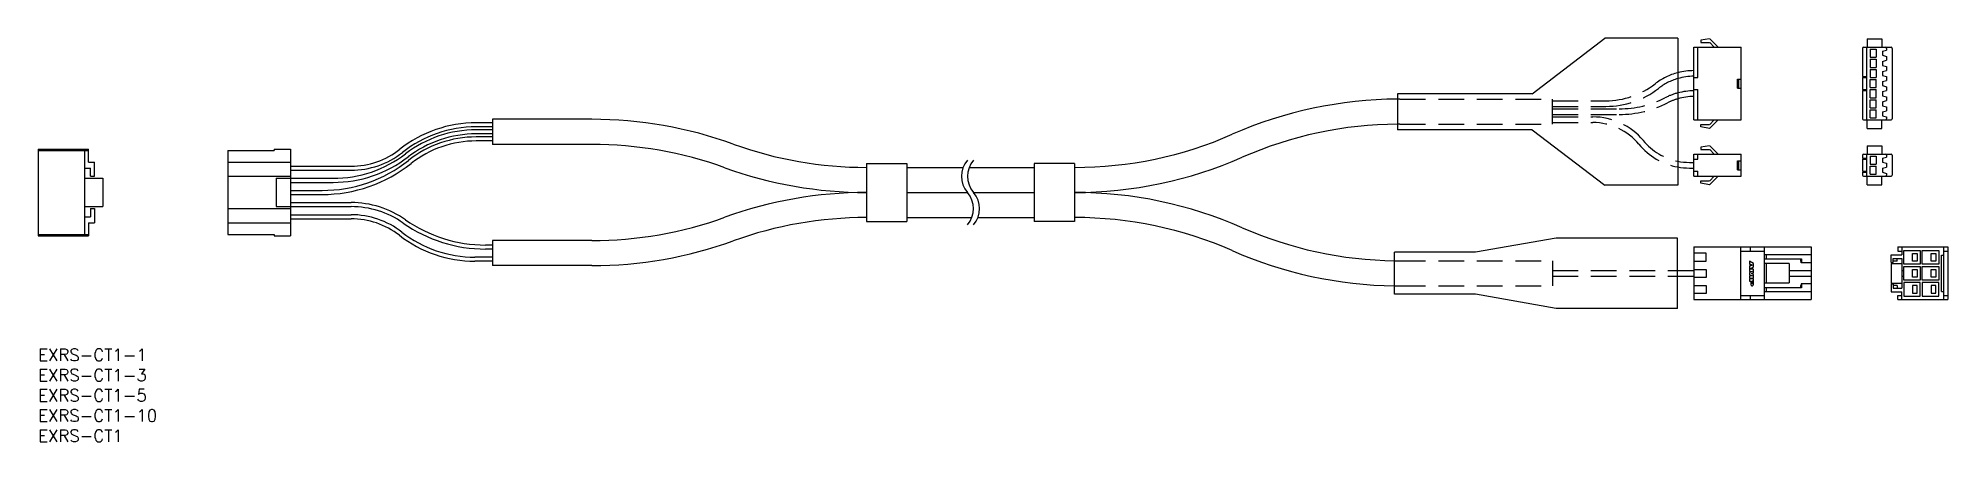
# Model space of a CAD drawing. Extents: x 0 to 472, y -23 to 77.
import ezdxf

# ---------------------------------------------------------------- set-up
doc = ezdxf.new("R2010")
doc.units = 0
doc.header["$LTSCALE"] = 0.5
doc.linetypes.add('DASHED', pattern=[19.05, 12.7, -6.35])
for name, color, linetype in [('MSM_CONTINUOUS', 7, 'CONTINUOUS'), ('MSM_DASHED', 4, 'DASHED'), ('MSM_NARROW', 5, 'CONTINUOUS'), ('MSM_PART_NUMBER', 7, 'CONTINUOUS')]:
    doc.layers.add(name, color=color, linetype=linetype)
doc.styles.get("Standard").update_dxf_attribs({"font": 'txt.shx', "height": 1, "bigfont": 'bigfont.shx'})

# ---------------------------------------------------------------- blocks, each defined once
blk = doc.blocks.new('*U4')
at = {"layer": 'MSM_PART_NUMBER'}
blk.add_text('EXRS-CT1-1', height=3, dxfattribs=at).set_placement((0, -3))
blk = doc.blocks.new('*U5')
at = {"layer": 'MSM_PART_NUMBER'}
blk.add_text('EXRS-CT1-3', height=3, dxfattribs=at).set_placement((0, -8))
blk = doc.blocks.new('*U6')
at = {"layer": 'MSM_PART_NUMBER'}
blk.add_text('EXRS-CT1-5', height=3, dxfattribs=at).set_placement((0, -13))
blk = doc.blocks.new('*U7')
at = {"layer": 'MSM_PART_NUMBER'}
blk.add_text('EXRS-CT1-10', height=3, dxfattribs=at).set_placement((0, -18))
blk = doc.blocks.new('*U8')
at = {"layer": 'MSM_PART_NUMBER'}
blk.add_text('EXRS-CT1', height=3, dxfattribs=at).set_placement((0, -23))

msp = doc.modelspace()

# ---------------------------------------------------------------- linework, layer by layer
at = {"layer": 'MSM_CONTINUOUS'}
for p, q in [((369.63, 63.15), (387.63, 76.88)), ((405.63, 76.88), (387.63, 76.88)), ((405.63, 76.88), (405.63, 40.52)), ((413.52, 76.73), (411.38, 76.35)), ((411.38, 76.36), (411.38, 75.78)), ((411.38, 75.78), (413.52, 75.78)), ((415.61, 74.65), (413.53, 76.73)), ((414.65, 74.65), (413.53, 75.78)), ((452.5, 76.73), (452.5, 74.65)), ((452.5, 76.73), (456.1, 76.73)), ((456.1, 76.73), (456.1, 74.65)), ((409.63, 56.65), (409.63, 74.65)), ((409.63, 74.65), (421.3, 74.65)), ((410.61, 67.15), (410.61, 74.65)), ((421.3, 56.65), (421.3, 74.65)), ((451.3, 74.35), (451.3, 67.4)), ((451.6, 74.65), (458.4, 74.65)), ((452.3, 74.35), (452.3, 56.95)), ((453.2, 74.15), (454.7, 74.15)), ((453.2, 74.15), (453.2, 72.15)), ((453.2, 72.15), (454.7, 72.15)), ((453.2, 71.65), (454.7, 71.65)), ((453.2, 71.65), (453.2, 69.65)), ((454.7, 74.15), (454.7, 72.15)), ((454.7, 71.65), (454.7, 69.65)), ((456.3, 73.65), (457.3, 73.92)), ((456.3, 73.65), (456.3, 72.65)), ((456.3, 72.65), (457.3, 72.38)), ((456.3, 71.15), (457.3, 71.42)), ((456.3, 71.15), (456.3, 70.15)), ((457.3, 74.35), (457.3, 73.92)), ((457.3, 72.38), (457.3, 71.42)), ((458.7, 74.35), (458.7, 56.95)), ((409.63, 67.15), (410.61, 67.15)), ((420.4, 66.77), (421.3, 66.77)), ((420.4, 64.52), (420.4, 66.77)), ((420.77, 64.52), (420.77, 66.77)), ((451.3, 67.4), (452.3, 67.4)), ((451.3, 67.15), (451.3, 64.15)), ((451.3, 67.15), (452.3, 67.15)), ((453.2, 69.65), (454.7, 69.65)), ((453.2, 69.15), (454.7, 69.15)), ((453.2, 69.15), (453.2, 67.15)), ((453.2, 67.15), (454.7, 67.15)), ((453.2, 64.65), (453.2, 66.65)), ((453.2, 66.65), (454.7, 66.65)), ((454.7, 69.15), (454.7, 67.15)), ((454.7, 64.65), (454.7, 66.65)), ((456.3, 70.15), (457.3, 69.88)), ((456.3, 68.65), (457.3, 68.92)), ((456.3, 68.65), (456.3, 67.65)), ((456.3, 67.65), (457.3, 67.38)), ((456.3, 66.15), (457.3, 66.42)), ((456.3, 66.15), (456.3, 65.15)), ((457.3, 69.88), (457.3, 68.92)), ((457.3, 67.38), (457.3, 66.42)), ((336.33, 63.15), (336.33, 54.24)), ((369.63, 63.15), (336.33, 63.15)), ((409.63, 64.15), (410.61, 64.15)), ((410.61, 56.65), (410.61, 64.15)), ((420.4, 64.52), (421.3, 64.52)), ((451.3, 64.15), (452.3, 64.15)), ((451.3, 63.9), (452.3, 63.9)), ((451.3, 63.9), (451.3, 56.95)), ((453.2, 64.65), (454.7, 64.65)), ((453.2, 62.15), (453.2, 64.15)), ((453.2, 64.15), (454.7, 64.15)), ((453.2, 62.15), (454.7, 62.15)), ((453.2, 59.65), (453.2, 61.65)), ((453.2, 61.65), (454.7, 61.65)), ((454.7, 62.15), (454.7, 64.15)), ((454.7, 59.65), (454.7, 61.65)), ((456.3, 65.15), (457.3, 64.88)), ((456.3, 63.65), (457.3, 63.92)), ((456.3, 63.65), (456.3, 62.65)), ((456.3, 62.65), (457.3, 62.38)), ((456.3, 61.15), (457.3, 61.42)), ((457.3, 64.88), (457.3, 63.92)), ((457.3, 62.38), (457.3, 61.42)), ((136.94, 56.8), (112.4, 56.8)), ((112.4, 56.8), (112.4, 50.6)), ((453.2, 59.65), (454.7, 59.65)), ((453.2, 57.15), (453.2, 59.15)), ((453.2, 59.15), (454.7, 59.15)), ((453.2, 57.15), (454.7, 57.15)), ((454.7, 57.15), (454.7, 59.15)), ((456.3, 61.15), (456.3, 60.15)), ((456.3, 60.15), (457.3, 59.88)), ((456.3, 58.65), (457.3, 58.92)), ((456.3, 58.65), (456.3, 57.65)), ((456.3, 57.65), (457.3, 57.38)), ((457.3, 59.88), (457.3, 58.92)), ((457.3, 57.38), (457.3, 56.95)), ((112.4, 55.95), (108.37, 55.95)), ((112.4, 54.95), (108.37, 54.95)), ((112.4, 54.2), (108.37, 54.2)), ((112.4, 53.2), (108.37, 53.2)), ((112.4, 52.45), (108.37, 52.45)), ((369.63, 54.24), (336.33, 54.24)), ((369.63, 54.24), (387.63, 40.52)), ((409.63, 56.65), (421.3, 56.65)), ((411.38, 55.53), (413.52, 55.53)), ((411.38, 54.94), (411.38, 55.53)), ((413.52, 54.57), (411.38, 54.94)), ((415.61, 56.65), (413.52, 54.57)), ((414.65, 56.65), (413.53, 55.52)), ((451.6, 56.65), (458.4, 56.65)), ((452.5, 54.57), (452.5, 56.65)), ((452.5, 54.57), (456.1, 54.57)), ((456.1, 54.57), (456.1, 56.65)), ((0, 49.4), (0, 28)), ((0, 49.4), (12.45, 49.4)), ((0, 49.1), (12.45, 49.1)), ((11.45, 49.1), (11.45, 28.3)), ((12.45, 46.2), (12.45, 49.4)), ((46.95, 49.1), (46.95, 28.3)), ((46.95, 49.1), (58.4, 49.1)), ((58.4, 49.4), (62.4, 49.4)), ((58.4, 49.4), (58.4, 49.1)), ((62.4, 49.4), (62.4, 28)), ((112.4, 51.45), (108.37, 51.45)), ((136.94, 50.6), (112.4, 50.6)), ((409.63, 42.7), (409.63, 48.2)), ((409.63, 48.2), (421.3, 48.2)), ((410.61, 46.95), (410.61, 48.2)), ((413.52, 50.28), (411.38, 49.9)), ((411.38, 49.91), (411.38, 49.32)), ((411.38, 49.32), (413.52, 49.32)), ((415.61, 48.2), (413.53, 50.28)), ((414.65, 48.2), (413.53, 49.33)), ((421.3, 42.7), (421.3, 48.2)), ((451.3, 47.9), (451.3, 47.2)), ((451.6, 48.2), (458.4, 48.2)), ((452.3, 47.9), (452.3, 43)), ((452.5, 50.28), (452.5, 48.2)), ((452.5, 50.28), (456.1, 50.28)), ((453.2, 47.7), (453.2, 45.7)), ((453.2, 47.7), (454.7, 47.7)), ((454.7, 47.7), (454.7, 45.7)), ((456.1, 50.28), (456.1, 48.2)), ((456.3, 47.2), (457.3, 47.47)), ((457.3, 47.9), (457.3, 47.47)), ((458.7, 47.9), (458.7, 43)), ((11.45, 44.7), (12.95, 44.7)), ((12.45, 46.2), (13.95, 46.2)), ((12.95, 42.7), (12.95, 44.7)), ((12.95, 42.7), (13.95, 42.7)), ((13.95, 42.7), (13.95, 46.2)), ((46.95, 46.2), (62.4, 46.2)), ((46.95, 42.7), (62.4, 42.7)), ((62.4, 45.2), (77.4, 45.2)), ((62.4, 44.2), (77.4, 44.2)), ((204.9, 45.9), (204.9, 31.5)), ((204.9, 45.9), (214.9, 45.9)), ((214.9, 45.9), (214.9, 31.5)), ((214.9, 44.9), (228.81, 44.9)), ((230.32, 44.9), (246.41, 44.9)), ((256.41, 45.9), (246.41, 45.9)), ((246.41, 45.9), (246.41, 31.5)), ((256.41, 45.9), (256.41, 31.5)), ((408.52, 46.15), (409.63, 46.15)), ((408.52, 44.75), (409.63, 44.75)), ((409.63, 46.95), (410.61, 46.95)), ((409.63, 43.95), (410.61, 43.95)), ((409.63, 42.7), (421.3, 42.7)), ((410.61, 42.7), (410.61, 43.95)), ((415.61, 42.7), (413.52, 40.62)), ((414.65, 42.7), (413.53, 41.57)), ((420.4, 44.32), (420.4, 46.57)), ((420.4, 46.57), (421.3, 46.57)), ((420.4, 44.32), (421.3, 44.32)), ((420.77, 44.32), (420.77, 46.57)), ((451.3, 47.2), (452.3, 47.2)), ((451.3, 46.95), (451.3, 43.95)), ((451.3, 46.95), (452.3, 46.95)), ((451.3, 43.95), (452.3, 43.95)), ((451.3, 43.7), (452.3, 43.7)), ((451.3, 43.7), (451.3, 43)), ((451.6, 42.7), (458.4, 42.7)), ((452.5, 40.62), (452.5, 42.7)), ((453.2, 45.7), (454.7, 45.7)), ((453.2, 43.2), (453.2, 45.2)), ((453.2, 45.2), (454.7, 45.2)), ((453.2, 43.2), (454.7, 43.2)), ((454.7, 43.2), (454.7, 45.2)), ((456.1, 40.62), (456.1, 42.7)), ((456.3, 47.2), (456.3, 46.2)), ((456.3, 46.2), (457.3, 45.93)), ((456.3, 44.7), (457.3, 44.97)), ((456.3, 44.7), (456.3, 43.7)), ((456.3, 43.7), (457.3, 43.43)), ((457.3, 45.93), (457.3, 44.97)), ((457.3, 43.43), (457.3, 43)), ((11.45, 42.2), (16, 42.2)), ((16, 42.2), (16, 35.2)), ((58.9, 42.2), (72.96, 42.2)), ((58.9, 42.2), (58.9, 35.2)), ((62.4, 41.2), (72.96, 41.2)), ((62.4, 39.2), (70.24, 39.2)), ((62.4, 38.2), (70.24, 38.2)), ((214.9, 38.7), (229.9, 38.7)), ((231.41, 38.7), (246.41, 38.7)), ((405.63, 40.52), (387.63, 40.52)), ((411.38, 41.57), (413.52, 41.57)), ((411.38, 40.99), (411.38, 41.57)), ((413.52, 40.62), (411.38, 40.99)), ((452.5, 40.62), (456.1, 40.62)), ((11.45, 35.2), (16, 35.2)), ((12.95, 34.7), (13.95, 34.7)), ((12.95, 34.7), (12.95, 32.7)), ((13.95, 34.7), (13.95, 31.2)), ((46.95, 34.7), (62.4, 34.7)), ((58.9, 35.2), (77.4, 35.2)), ((62.4, 36.2), (77.4, 36.2)), ((62.4, 33.2), (77.4, 33.2)), ((11.45, 32.7), (12.95, 32.7)), ((12.45, 31.2), (13.95, 31.2)), ((12.45, 31.2), (12.45, 28)), ((46.95, 31.2), (62.4, 31.2)), ((62.4, 32.2), (77.4, 32.2)), ((204.9, 31.5), (214.9, 31.5)), ((214.9, 32.5), (230.98, 32.5)), ((232.5, 32.5), (246.41, 32.5)), ((256.41, 31.5), (246.41, 31.5)), ((0, 28.3), (12.45, 28.3)), ((0, 28), (12.45, 28)), ((46.95, 28.3), (58.4, 28.3)), ((58.4, 28.3), (58.4, 28)), ((58.4, 28), (62.4, 28)), ((112.4, 25.7), (110.68, 25.7)), ((112.4, 24.7), (110.68, 24.7)), ((136.94, 26.8), (112.4, 26.8)), ((112.4, 26.8), (112.4, 20.6)), ((335.59, 13.5), (335.59, 23.9)), ((355.59, 23.9), (335.59, 23.9)), ((375.59, 27.4), (355.59, 23.9)), ((405.59, 27.4), (375.59, 27.4)), ((405.59, 10), (405.59, 27.4)), ((409.63, 25.21), (409.63, 12.19)), ((409.63, 25.21), (438.63, 25.21)), ((412.63, 23.68), (409.63, 23.68)), ((412.63, 21.68), (412.63, 23.68)), ((421.13, 25.21), (421.13, 12.19)), ((421.13, 24.21), (427.03, 24.21)), ((423.53, 25.21), (423.53, 24.21)), ((427.03, 25.21), (427.03, 12.19)), ((438.63, 25.21), (438.63, 12.19)), ((460.09, 25.21), (472.44, 25.21)), ((460.09, 25.21), (460.09, 24.21)), ((460.09, 24.21), (461.09, 24.21)), ((461.09, 25.21), (461.09, 23.3)), ((461.54, 20.98), (461.54, 24.33)), ((461.54, 24.33), (465.59, 24.33)), ((465.59, 24.33), (465.59, 20.98)), ((466.14, 24.33), (470.19, 24.33)), ((466.14, 20.98), (466.14, 24.33)), ((470.19, 24.33), (470.19, 20.98)), ((471.44, 12.19), (471.44, 25.21)), ((471.44, 24.21), (472.44, 24.21)), ((472.44, 25.21), (472.44, 12.19)), ((112.4, 22.7), (108.06, 22.7)), ((112.4, 21.7), (108.06, 21.7)), ((136.94, 20.6), (112.4, 20.6)), ((405.59, 19.4), (409.63, 19.4)), ((409.63, 21.68), (412.63, 21.68)), ((409.63, 19.68), (412.63, 19.68)), ((412.63, 19.68), (412.63, 17.68)), ((424.41, 21.12), (423.37, 21.7)), ((423.37, 21.7), (423.37, 21.05)), ((423.37, 21.05), (423.48, 20.99)), ((423.37, 21.05), (423.38, 21.05)), ((423.48, 20.47), (423.37, 20.41)), ((423.37, 20.41), (423.37, 19.76)), ((423.37, 20.41), (423.38, 20.41)), ((423.37, 19.76), (424.41, 20.34)), ((424.41, 19.73), (423.37, 19.73)), ((423.37, 19.73), (423.37, 19.16)), ((423.37, 19.16), (424.05, 19.16)), ((424.04, 19.16), (423.37, 18.87)), ((423.38, 21.7), (423.38, 21.05)), ((423.38, 21.05), (423.49, 20.99)), ((423.49, 20.47), (423.38, 20.41)), ((423.38, 20.41), (423.38, 19.76)), ((423.38, 19.73), (423.38, 19.16)), ((424.05, 19.16), (423.38, 18.87)), ((423.48, 20.99), (423.48, 20.47)), ((423.48, 20.99), (423.49, 20.99)), ((423.48, 20.47), (423.49, 20.47)), ((423.49, 20.99), (423.49, 20.47)), ((424.04, 20.73), (423.75, 20.87)), ((423.75, 20.87), (423.75, 20.87)), ((423.75, 20.87), (424.05, 20.73)), ((423.75, 20.87), (423.75, 20.59)), ((423.75, 20.59), (424.04, 20.73)), ((424.05, 20.73), (423.75, 20.59)), ((423.75, 20.59), (423.75, 20.59)), ((424.04, 20.73), (424.05, 20.73)), ((424.41, 20.34), (424.41, 21.12)), ((424.41, 18.82), (424.41, 19.73)), ((438.63, 23.23), (427.03, 23.23)), ((427.03, 22.32), (436.21, 22.32)), ((433.23, 21.1), (427.03, 21.1)), ((427.53, 23.23), (427.53, 22.32)), ((427.53, 21.1), (427.53, 16.3)), ((433.23, 21.1), (433.23, 16.3)), ((433.23, 19.4), (438.63, 19.4)), ((436.03, 22.32), (436.03, 21.67)), ((436.15, 21.67), (436.03, 21.67)), ((436.15, 21.27), (436.15, 21.67)), ((438.63, 21.27), (436.15, 21.27)), ((436.21, 22.32), (436.21, 21.27)), ((458.44, 23.3), (461.09, 23.3)), ((458.44, 21.34), (458.44, 23.3)), ((458.44, 21.34), (458.94, 21.34)), ((458.44, 21.14), (458.44, 16.25)), ((458.44, 21.14), (461.09, 21.14)), ((458.94, 21.34), (458.94, 22.39)), ((458.94, 22.39), (461.09, 22.39)), ((459.94, 21.74), (458.94, 21.74)), ((459.94, 21.74), (459.94, 22.39)), ((461.09, 22.39), (461.09, 15)), ((461.09, 19.4), (461.54, 19.4)), ((465.59, 20.98), (461.54, 20.98)), ((461.54, 20.37), (465.59, 20.37)), ((461.54, 17.02), (461.54, 20.37)), ((463.69, 21.71), (463.69, 23.61)), ((463.69, 23.61), (464.89, 23.61)), ((464.89, 21.71), (463.69, 21.71)), ((463.69, 19.65), (464.89, 19.65)), ((463.69, 17.75), (463.69, 19.65)), ((464.89, 23.61), (464.89, 21.71)), ((464.89, 19.65), (464.89, 17.75)), ((465.59, 20.37), (465.59, 17.02)), ((470.19, 20.98), (466.14, 20.98)), ((466.14, 17.02), (466.14, 20.37)), ((466.14, 20.37), (470.19, 20.37)), ((468.29, 23.61), (469.49, 23.61)), ((468.29, 21.71), (468.29, 23.61)), ((469.49, 21.71), (468.29, 21.71)), ((468.29, 17.75), (468.29, 19.65)), ((468.29, 19.65), (469.49, 19.65)), ((469.49, 23.61), (469.49, 21.71)), ((469.49, 19.65), (469.49, 17.75)), ((470.19, 20.37), (470.19, 17.02)), ((470.89, 14.19), (470.89, 23.21)), ((470.89, 23.21), (471.44, 23.21)), ((405.59, 18), (409.63, 18)), ((412.63, 17.68), (409.63, 17.68)), ((409.63, 15.72), (412.63, 15.72)), ((412.63, 15.72), (412.63, 13.72)), ((423.37, 18.87), (423.37, 18.34)), ((423.37, 18.87), (423.38, 18.87)), ((423.37, 18.34), (424.04, 18.06)), ((423.37, 18.34), (423.38, 18.34)), ((424.05, 18.06), (423.37, 18.06)), ((423.37, 18.06), (423.37, 17.49)), ((423.37, 17.49), (424.41, 17.49)), ((424.41, 17.33), (423.37, 17.33)), ((423.37, 17.33), (423.37, 16.76)), ((423.37, 16.76), (423.68, 16.76)), ((423.38, 18.87), (423.38, 18.34)), ((423.38, 18.34), (424.05, 18.06)), ((423.38, 18.06), (423.38, 17.49)), ((423.38, 17.33), (423.38, 16.76)), ((423.68, 16.76), (423.68, 16.27)), ((423.68, 16.76), (423.68, 16.27)), ((423.68, 16.27), (423.68, 16.27)), ((423.88, 18.61), (424.41, 18.82)), ((424.41, 18.39), (423.88, 18.61)), ((423.97, 16.76), (423.97, 16.27)), ((424.13, 16.76), (423.97, 16.76)), ((424.04, 16.2), (424.05, 16.2)), ((424.12, 16.27), (424.12, 16.76)), ((424.13, 16.27), (424.12, 16.27)), ((424.13, 16.76), (424.13, 16.27)), ((424.41, 17.49), (424.41, 18.39)), ((424.41, 16.27), (424.41, 17.33)), ((427.03, 16.3), (433.23, 16.3)), ((436.21, 15.07), (427.03, 15.07)), ((427.53, 15.07), (427.53, 14.17)), ((433.23, 18), (438.63, 18)), ((436.15, 15.72), (436.03, 15.72)), ((436.03, 15.72), (436.03, 15.07)), ((438.63, 16.12), (436.15, 16.12)), ((436.15, 16.12), (436.15, 15.72)), ((436.21, 16.12), (436.21, 15.07)), ((458.44, 16.25), (461.09, 16.25)), ((458.44, 16.06), (458.94, 16.06)), ((458.44, 16.06), (458.44, 14.1)), ((458.94, 16.06), (458.94, 15)), ((459.94, 15.65), (458.94, 15.65)), ((458.94, 15), (461.09, 15)), ((459.94, 15.65), (459.94, 15)), ((461.09, 18), (461.54, 18)), ((465.59, 17.02), (461.54, 17.02)), ((465.59, 16.41), (461.54, 16.41)), ((461.54, 16.41), (461.54, 13.06)), ((464.89, 17.75), (463.69, 17.75)), ((463.69, 15.69), (463.69, 13.79)), ((464.89, 15.69), (463.69, 15.69)), ((464.89, 13.79), (464.89, 15.69)), ((465.59, 13.06), (465.59, 16.41)), ((470.19, 17.02), (466.14, 17.02)), ((466.14, 16.41), (466.14, 13.06)), ((470.19, 16.41), (466.14, 16.41)), ((469.49, 17.75), (468.29, 17.75)), ((469.49, 15.69), (468.29, 15.69)), ((468.29, 15.69), (468.29, 13.79)), ((469.49, 13.79), (469.49, 15.69)), ((470.19, 13.06), (470.19, 16.41)), ((470.89, 14.19), (471.44, 14.19)), ((355.59, 13.5), (335.59, 13.5)), ((375.59, 10), (355.59, 13.5)), ((405.59, 10), (375.59, 10)), ((412.63, 13.72), (409.63, 13.72)), ((409.63, 12.19), (438.63, 12.19)), ((421.13, 13.19), (427.03, 13.19)), ((423.53, 13.19), (423.53, 12.19)), ((427.03, 14.17), (438.63, 14.17)), ((458.44, 14.1), (461.09, 14.1)), ((460.09, 12.19), (460.09, 13.19)), ((460.09, 13.19), (461.09, 13.19)), ((460.09, 12.19), (472.44, 12.19)), ((461.09, 12.19), (461.09, 14.1)), ((461.54, 13.06), (465.59, 13.06)), ((463.69, 13.79), (464.89, 13.79)), ((466.14, 13.06), (470.19, 13.06)), ((468.29, 13.79), (469.49, 13.79)), ((471.44, 13.19), (472.44, 13.19))]:
    msp.add_line(p, q, dxfattribs=at)
for centre, radius, start, end in [((451.6, 74.35), 0.3, 90, 180), ((452.6, 74.35), 0.3, 90, 180), ((457, 74.35), 0.3, 0, 90), ((458.4, 74.35), 0.3, 0, 90), ((409.63, 53.15), 15.7, 90, 104.7604), ((409.63, 53.15), 14.3, 90, 106.2435), ((336.88, -41.3), 103.1, 90.3047, 113.7232), ((409.63, 48.15), 15.7, 90, 104.7604), ((409.63, 48.15), 14.3, 90, 106.2435), ((136.94, -46.3), 103.1, 70.1357, 90), ((451.6, 56.95), 0.3, 180, 270), ((452.6, 56.95), 0.3, 180, 270), ((457, 56.95), 0.3, 270, 0), ((458.4, 56.95), 0.3, 270, 0), ((108.37, 25.45), 30.5, 90, 128.2793), ((108.37, 25.45), 29.5, 90, 128.2793), ((108.37, 25.45), 28.75, 90, 127.4399), ((108.37, 25.45), 27.75, 90, 127.4399), ((108.37, 25.45), 27, 90, 128.3207), ((256.41, 141.8), 96.9, 270, 293.7232), ((336.88, -41.3), 96.9, 90.3242, 113.7232), ((72.96, 71.7), 29.5, 270, 307.4399), ((72.96, 71.7), 30.5, 270, 307.4399), ((77.4, 64.7), 19.5, 270, 308.2793), ((77.4, 64.7), 20.5, 270, 308.2793), ((108.37, 25.45), 26, 90, 128.3207), ((136.94, -46.3), 96.9, 70.1357, 90), ((204.9, 141.8), 96.9, 250.1357, 270), ((256.41, 141.8), 103.1, 270, 293.7232), ((451.6, 47.9), 0.3, 90, 180), ((452.6, 47.9), 0.3, 90, 180), ((457, 47.9), 0.3, 0, 90), ((458.4, 47.9), 0.3, 0, 90), ((70.24, 73.7), 34.5, 270, 308.3207), ((70.24, 73.7), 35.5, 270, 308.3207), ((204.9, 141.8), 103.1, 250.1357, 270), ((408.52, 60.95), 14.8, 258.7225, 270), ((408.52, 60.95), 16.2, 259.7083, 270), ((451.6, 43), 0.3, 180, 270), ((452.6, 43), 0.3, 180, 270), ((457, 43), 0.3, 270, 0), ((458.4, 43), 0.3, 270, 0), ((204.9, -64.4), 103.1, 90, 109.8643), ((256.41, -64.4), 103.1, 66.2768, 90), ((77.4, 12.7), 23.5, 54.9814, 90), ((77.4, 12.7), 22.5, 54.9814, 90), ((77.4, 12.7), 20.5, 52.1855, 90), ((77.4, 12.7), 19.5, 52.1855, 90), ((108.06, 52.2), 29.5, 232.1855, 270), ((110.68, 60.2), 35.5, 234.9814, 270), ((110.68, 60.2), 34.5, 234.9814, 270), ((136.94, 123.7), 96.9, 270, 289.8643), ((204.9, -64.4), 96.9, 90, 109.8643), ((256.41, -64.4), 96.9, 66.2768, 90), ((336.88, 118.7), 96.9, 246.2768, 269.238), ((108.06, 52.2), 30.5, 232.1855, 270), ((136.94, 123.7), 103.1, 270, 289.8643), ((336.88, 118.7), 103.1, 246.2768, 269.2838), ((429.32, 16.49), 5.64, 182.1799, 184.8694), ((425.26, 16.24), 1.57, 178.8613, 192.2629), ((424.46, 16.1), 0.776, 186.6725, 206.5086), ((424.18, 15.99), 0.469, 189.81, 226.546), ((424.06, 15.89), 0.321, 206.2089, 244.4396), ((424.04, 15.86), 0.278, 229.5746, 271.1955), ((424.04, 15.9), 0.318, 247.7457, 270.7341), ((424.04, 16.27), 0.0772, 179.919, 0.081), ((424.06, 15.86), 0.281, 267.7319, 310.3564), ((424.05, 16.27), 0.0773, 270.0504, 0.0503), ((423.91, 15.99), 0.469, 313.4322, 350.1793), ((422.5, 16.28), 1.91, 348.9208, 359.9477)]:
    msp.add_arc(centre, radius, start, end, dxfattribs=at)
at = {"layer": 'MSM_DASHED'}
for p, q in [((336.88, 61.8), (374.63, 61.8)), ((374.63, 55.6), (374.63, 61.8)), ((374.63, 61.4), (387.87, 61.4)), ((374.63, 60), (387.87, 60)), ((374.63, 59.4), (391.17, 59.4)), ((374.63, 58), (391.17, 58)), ((374.63, 57.4), (384.63, 57.4)), ((336.88, 55.6), (374.63, 55.6)), ((374.63, 56), (384.63, 56)), ((336.88, 21.8), (374.63, 21.8)), ((374.63, 21.8), (374.63, 15.6)), ((374.63, 19.4), (405.59, 19.4)), ((336.88, 15.6), (374.63, 15.6)), ((374.63, 18), (405.59, 18))]:
    msp.add_line(p, q, dxfattribs=at)
for centre, radius, start, end in [((409.63, 53.15), 15.7, 104.7604, 127.8013), ((409.63, 53.15), 14.3, 106.2435, 127.8013), ((336.88, -41.3), 103.1, 90, 90.3047), ((387.87, 81.2), 19.8, 270, 307.8013), ((387.87, 81.2), 21.2, 270, 307.8013), ((391.17, 84.2), 24.8, 270, 297.1112), ((409.63, 48.15), 15.7, 104.7604, 117.1112), ((409.63, 48.15), 14.3, 106.2435, 117.1112), ((384.63, 41.2), 16.2, 39.5757, 90), ((391.17, 84.2), 26.2, 270, 297.1112), ((336.88, -41.3), 96.9, 90, 90.3242), ((384.63, 41.2), 14.8, 39.5757, 90), ((408.52, 60.95), 16.2, 219.5757, 259.7083), ((408.52, 60.95), 14.8, 219.5757, 258.7225), ((336.88, 118.7), 96.9, 269.238, 270), ((336.88, 118.7), 103.1, 269.2838, 270)]:
    msp.add_arc(centre, radius, start, end, dxfattribs=at)
at = {"layer": 'MSM_NARROW'}
for centre, start, end in [((234.48, 42.7), 138.8879, 221.1121), ((236, 42.7), 138.8879, 221.1121), ((225.31, 34.7), 318.8879, 41.1121), ((226.83, 34.7), 318.8879, 41.1121)]:
    msp.add_arc(centre, 6.08, start, end, dxfattribs=at)

# ---------------------------------------------------------------- block references
at = {"layer": 'MSM_CONTINUOUS'}
for name in ['*U4', '*U5', '*U6', '*U7', '*U8']:
    msp.add_blockref(name, (0, 0), dxfattribs=at)

doc.saveas('drawing.dxf')
